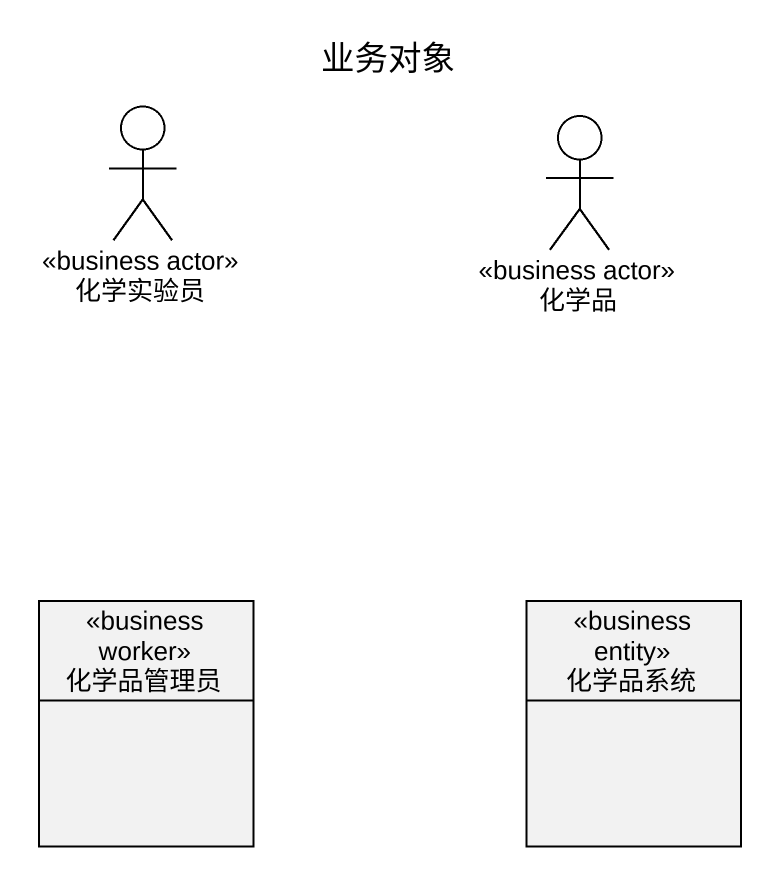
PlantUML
@startuml
title 业务对象
allowmixing
hide circle
hide empty members
actor 化学实验员 <<business actor>>
actor 化学品 <<business actor>>
class 化学品管理员 <<business worker>>
class 化学品系统 <<business entity>>
@enduml
